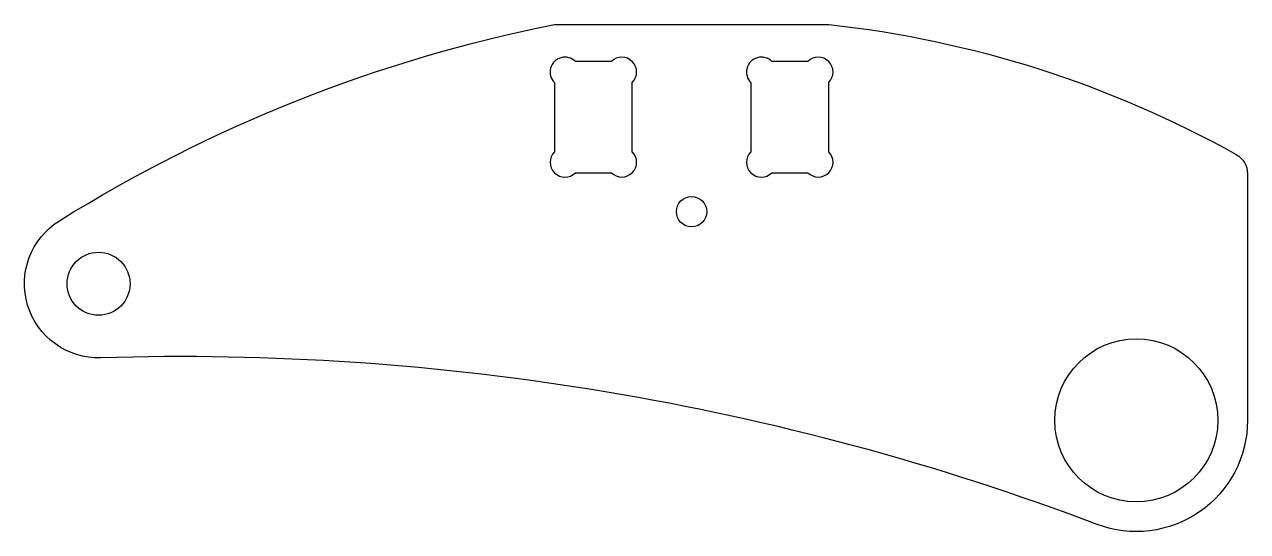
# Model space of a CAD drawing. Header units: millimetres. Extents: x -1088 to -923, y 1400 to 1468.
import ezdxf

# ---------------------------------------------------------------- set-up
doc = ezdxf.new("R2010")
doc.units = ezdxf.units.MM
doc.layers.get('0').update_dxf_attribs({"linetype": 'CONTINUOUS'})

msp = doc.modelspace()

# ---------------------------------------------------------------- linework, layer by layer
for points in [[(-924.37, 1450.66, -0.27187), (-922.84, 1448.04), (-922.84, 1414.79, -0.524587), (-943.14, 1400.76, 0.098344), (-1077.53, 1423.23, -0.765703), (-1083.13, 1441.71, -0.090555), (-1016.34, 1468.19), (-979.34, 1468.19, -0.100464)], [(-1016.34, 1460.36), (-1016.34, 1451.02, 1), (-1013.51, 1448.19), (-1008.66, 1448.19, 1), (-1005.84, 1451.02), (-1005.84, 1460.36, 1), (-1008.66, 1463.19), (-1013.51, 1463.19, 1)], [(-989.84, 1460.36), (-989.84, 1451.02, 1), (-987.01, 1448.19), (-982.16, 1448.19, 1), (-979.34, 1451.02), (-979.34, 1460.36, 1), (-982.16, 1463.19), (-987.01, 1463.19, 1)]]:
    msp.add_lwpolyline(points, format="xyb", close=True)
for centre, radius in [((-997.84, 1442.94), 2.05), ((-1077.84, 1433.22), 4.25), ((-937.84, 1414.79), 11)]:
    msp.add_circle(centre, radius)

doc.saveas('drawing.dxf')
